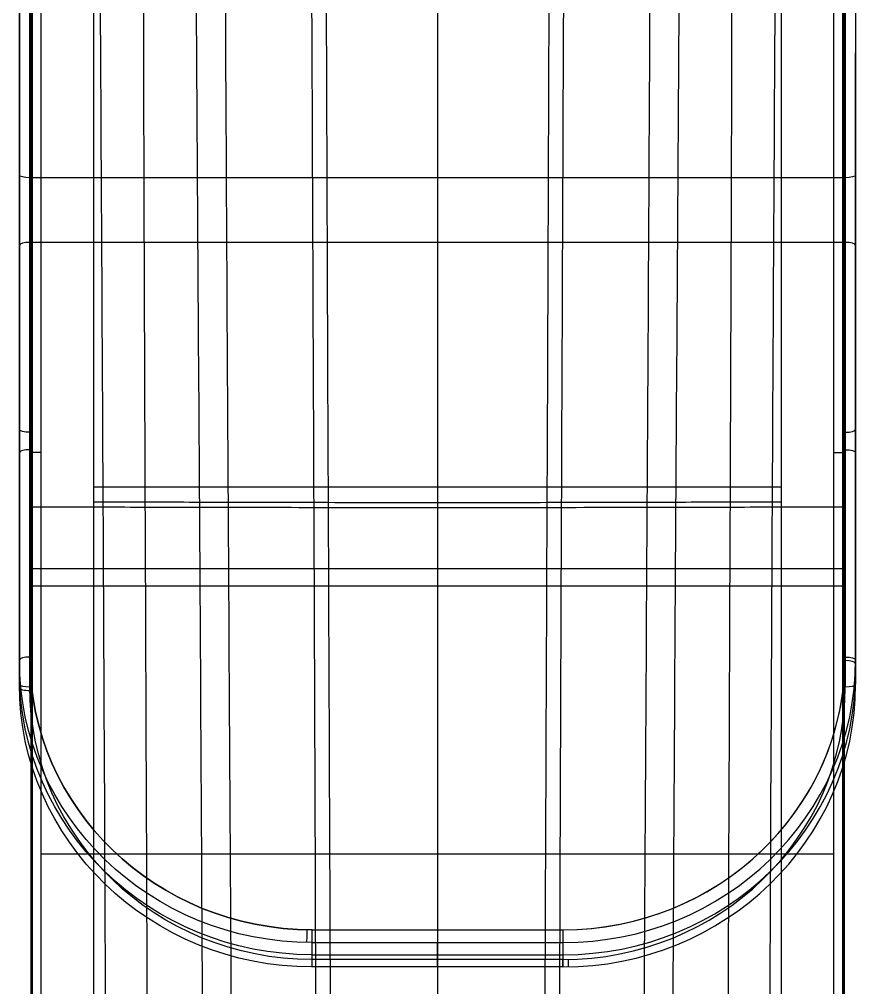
# Model space of a CAD drawing. Header units: centimetres. Extents: x -2.5 to 2.5, y -13.5 to 2.5.
# Drawn here: x -2 to 2, y -8.899 to -4.269 of the extents above; entities that cross this region are included whole.
import ezdxf

# ---------------------------------------------------------------- set-up
doc = ezdxf.new("R2010")
doc.units = ezdxf.units.CM
doc.layers.add('Default', color=7, linetype='Continuous', true_color=0x000000)

msp = doc.modelspace()

# ---------------------------------------------------------------- linework, layer by layer
at = {"layer": 'Default'}
for p, q in [((-1.945, -0.6312, 0.2094), (-1.945, -12.05, 0.2094)), ((1.945, -0.6312, 0.2094), (1.945, -12.05, 0.2094)), ((0, -3.65, 0.15), (0, -10.05, 0.15)), ((0, -3.65, 0.45), (0, -13.4, 0.45)), ((-2, -4.4282, 3.4973), (-2, -6.2815, 3.4973)), ((2, -6.2815, 3.4973), (2, -4.4282, 3.4973)), ((-1.95, -7.4603, 3.7614), (-1.95, -5.026, 3.1091)), ((0, -5.026, 3.1091), (0, -8.7643, 4.1108)), ((1.95, -5.026, 3.1091), (1.95, -7.4603, 3.7614)), ((-1.95, -5.3351, 3.7614), (-1.95, -7.3179, 4.2927)), ((0, -5.3351, 3.7614), (0, -8.6219, 4.6421)), ((1.95, -7.3179, 4.2927), (1.95, -5.3351, 3.7614)), ((-1.945, -6.3406, 0.4), (-1.945, -6.3406, 0.0258)), ((-1.645, -6.3413, 0.15), (-1.645, -6.3413, 0.0936)), ((1.645, -6.3412, 0.0936), (1.645, -6.3412, 0.15)), ((1.945, -6.3406, 0.0258), (1.945, -6.3406, 0.4)), ((1.645, -6.5049, 0.15), (-1.645, -6.5049, 0.15)), ((-1.95, -6.8951, 3.61), (1.95, -6.8951, 3.61)), ((1.95, -6.9785, 4.2017), (-1.95, -6.9785, 4.2017)), ((2, -7.4474, 3.8097), (2, -7.3309, 4.2444)), ((1.895, -8.2598, 0.45), (-1.895, -8.2598, 0.45)), ((-0.6, -8.6832, 4.6067), (0.6, -8.6832, 4.6067)), ((0, -8.7997, 4.1721), (0, -8.6832, 4.6067)), ((-0.6, -8.7414, 4.3894), (0.6, -8.7414, 4.3894)), ((0.6, -8.7643, 4.1108), (-0.6, -8.7643, 4.1108))]:
    msp.add_line(p, q, dxfattribs=at)
at = {"layer": 'Default', "extrusion": (1, 0, 0)}
for centre, radius, start, end in [((-1.4528, 18.2502, -2), 15.05, 255, 270), ((-1.4528, 18.2502, -1.95), 15, 255, 270), ((-1.9202, 14.7002, -2), 11.95, 255, 270), ((-1.9202, 14.7002, -1.95), 12, 255, 270), ((-8.6349, 4.5938), 0.05, 75, 165), ((-8.6349, 4.5938, 0.6), 0.05, 75, 165), ((-8.7514, 4.1591, -0.6), 0.05, 165, 255), ((-8.7514, 4.1591, 0.6), 0.05, 165, 255)]:
    msp.add_arc(centre, radius, start, end, dxfattribs=at)
at = {"layer": 'Default', "extrusion": (-1, 0, 0)}
for centre, radius, start, end in [((1.4528, 18.2502), 15, 270, 285), ((1.4528, 18.2502, -1.95), 15, 270, 285), ((1.4528, 18.2502, -2), 15.05, 270, 285), ((1.9202, 14.7002, 2), 11.95, 270.00217, 285), ((1.9202, 14.7002), 12, 270, 285), ((1.9202, 14.7002, -1.95), 12, 270, 285), ((1.9202, 14.7002, -2), 11.95, 270, 285), ((1.9202, 14.7002, -2), 11.95, 270, 285), ((8.6349, 4.5938, 0.6), 0.05, 15, 105), ((8.7514, 4.1591), 0.05, 285, 15)]:
    msp.add_arc(centre, radius, start, end, dxfattribs=at)
at = {"layer": 'Default', "extrusion": (1.41091e-11, 0.965926, -0.258819)}
msp.add_arc((1.95, 1.7524, -5.6594), 0.05, 270, 360, dxfattribs=at)
at = {"layer": 'Default', "extrusion": (5.22237e-12, 0.965926, -0.258819)}
msp.add_arc((-1.95, 1.7524, -5.6594), 0.05, 180, 270, dxfattribs=at)
at = {"layer": 'Default', "extrusion": (-5.85846e-14, -0.965926, 0.258819)}
msp.add_arc((-1.95, 2.2024, 6.1268), 0.05, 90, 180, dxfattribs=at)
at = {"layer": 'Default', "extrusion": (5.85846e-14, -0.965926, 0.258819)}
msp.add_arc((1.95, 2.2024, 6.1268), 0.05, 360, 90, dxfattribs=at)
at = {"layer": 'Default', "extrusion": (0, 0.965926, -0.258819)}
for centre, start, end in [((1.95, 1.7524, -6.9195), 270, 0), ((-1.95, 2.2024, -7.1532), 90, 180)]:
    msp.add_arc(centre, 0.05, start, end, dxfattribs=at)
at = {"layer": 'Default', "extrusion": (0, -0.965926, 0.258819)}
for centre, start, end in [((1.95, 1.7524, 6.9195), 270, 0), ((-1.95, 2.2024, 7.1532), 90, 180)]:
    msp.add_arc(centre, 0.05, start, end, dxfattribs=at)
at = {"layer": 'Default', "extrusion": (0, -1, 0)}
msp.add_arc((-1.895, 0.4, 6.3406), 0.05, 90, 180, dxfattribs=at)
at = {"layer": 'Default', "extrusion": (0, 1, 0)}
msp.add_arc((-1.895, 0.4, -6.3406), 0.05, 90, 180, dxfattribs=at)
at = {"layer": 'Default', "extrusion": (-8.97159e-14, -0.965926, 0.258819)}
msp.add_arc((-1.95, 2.2024, 8.1796), 0.05, 90, 180, dxfattribs=at)
at = {"layer": 'Default', "extrusion": (-3.93161e-13, -0.258819, -0.965926)}
msp.add_arc((-0.6, 8.1796, -2.2024), 1.4, 90, 180, dxfattribs=at)
at = {"layer": 'Default', "extrusion": (-5.01978e-13, 0.258819, 0.965926)}
msp.add_arc((0.6, 8.1796, 2.2524), 1.35, 360, 90, dxfattribs=at)
at = {"layer": 'Default', "extrusion": (0, -0.258819, -0.965926)}
for centre, radius in [((-0.6, 8.1796, -2.2524), 1.35), ((-0.6, 8.1796, -1.9774), 1.4), ((-0.6, 8.1796, -1.7024), 1.35)]:
    msp.add_arc(centre, radius, 90, 180, dxfattribs=at)
at = {"layer": 'Default', "extrusion": (5.00961e-13, 0.258819, 0.965926)}
msp.add_arc((-0.6, 8.1796, 2.2524), 1.35, 90, 180, dxfattribs=at)
at = {"layer": 'Default', "extrusion": (-3.92898e-13, 0.258819, 0.965926)}
msp.add_arc((-0.6, 8.1796, 2.2024), 1.4, 90, 180, dxfattribs=at)
at = {"layer": 'Default', "extrusion": (0, 0.258819, 0.965926)}
for centre, radius, end in [((-0.6, 8.1796, 2.2524), 1.35, 178.2964), ((-0.6, 8.1796, 1.9774), 1.4, 180), ((-0.6, 8.1796, 1.7024), 1.35, 180)]:
    msp.add_arc(centre, radius, 90, end, dxfattribs=at)
at = {"layer": 'Default', "extrusion": (-0.013059, -0.965843, 0.258797)}
msp.add_arc((2.049, 2.2096, 8.1711), 0.05, 0.2005, 90.2005, dxfattribs=at)
at = {"layer": 'Default', "extrusion": (-8.97159e-14, 0.965926, -0.258819)}
msp.add_arc((-1.95, 2.2024, -8.1796), 0.05, 90, 180, dxfattribs=at)
at = {"layer": 'Default', "extrusion": (5.26723e-12, -0.965926, 0.258819)}
msp.add_arc((-1.95, 1.7524, 8.1796), 0.05, 180, 270, dxfattribs=at)
at = {"layer": 'Default', "extrusion": (-3.93389e-13, -0.258819, -0.965926)}
msp.add_arc((-0.6, 8.1796, -1.7524), 1.4, 90, 180, dxfattribs=at)
at = {"layer": 'Default', "extrusion": (-3.93196e-13, 0.258819, 0.965926)}
msp.add_arc((-0.6, 8.1796, 1.7524), 1.4, 90, 180, dxfattribs=at)
at = {"layer": 'Default', "extrusion": (-5.26723e-12, -0.965926, 0.258819)}
msp.add_arc((1.95, 1.7524, 8.1796), 0.05, 270, 0, dxfattribs=at)
at = {"layer": 'Default', "extrusion": (0.013059, -0.965843, 0.258797)}
msp.add_arc((-2.0506, 1.7596, 8.1711), 0.05, 179.7995, 269.7995, dxfattribs=at)
at = {"layer": 'Default', "extrusion": (5.01469e-13, -0.258819, -0.965926)}
msp.add_arc((-0.6, 8.1796, -1.7024), 1.35, 90, 180, dxfattribs=at)
at = {"layer": 'Default', "extrusion": (5.01978e-13, 0.258819, 0.965926)}
msp.add_arc((-0.6, 8.1796, 1.7024), 1.35, 90, 180, dxfattribs=at)
at = {"layer": 'Default', "extrusion": (0.999828, -0.017918, 0.004801)}
msp.add_arc((-8.6445, 4.5959, -0.4482), 0.05, 75.0025, 165.0025, dxfattribs=at)
at = {"layer": 'Default', "extrusion": (-0.999828, -0.017918, 0.004801)}
msp.add_arc((8.7609, 4.1612, -0.4482), 0.05, 284.9975, 14.9975, dxfattribs=at)
at = {"layer": 'Default'}
for points, degree in [([(-1.945, -0.6312, 0.4), (-1.945, -6.3406, 0.4), (-1.945, -12.05, 0.4)], 2), ([(1.945, -12.05, 0.4), (1.945, -6.3406, 0.4), (1.945, -0.6312, 0.4)], 2), ([(-1.945, -1.1506, 0.0198), (-1.945, -2.4256, 0.0219), (-1.945, -4.9333, 0.025), (-1.945, -8.5994, 0.0273), (-1.945, -10.9173, 0.0277), (-1.945, -12.05, 0.0271)], 3), ([(-1.9411, -1.1507, 0.0005), (-1.9404, -2.2687, 0.0007), (-1.9391, -4.5667, 0.0011), (-1.938, -8.1933, 0.0016), (-1.9377, -10.743, 0.0017), (-1.938, -12.0499, 0.0016)], 3), ([(1.938, -12.0499, 0.0016), (1.9377, -10.7841, 0.0017), (1.938, -8.2883, 0.0016), (1.9391, -4.579, 0.0011), (1.9404, -2.2735, 0.0007), (1.9411, -1.1507, 0.0005)], 3), ([(1.945, -12.05, 0.0271), (1.945, -10.9196, 0.0277), (1.945, -8.6053, 0.0273), (1.945, -4.9837, 0.025), (1.945, -2.4474, 0.0219), (1.945, -1.1506, 0.0198)], 3), ([(-1.645, -1.2789, 0.0726), (-1.645, -1.6452, 0.0749), (-1.645, -2.3656, 0.079), (-1.645, -3.4062, 0.0839), (-1.645, -4.4166, 0.0879), (-1.645, -5.4033, 0.0912), (-1.645, -6.3731, 0.0937), (-1.645, -7.3341, 0.0959), (-1.645, -8.2879, 0.0976), (-1.645, -9.232, 0.0988), (-1.645, -10.1703, 0.0994), (-1.645, -11.1076, 0.0992), (-1.645, -11.7364, 0.0984), (-1.645, -12.0514, 0.0978)], 3), ([(1.645, -12.0512, 0.0978), (1.645, -11.7362, 0.0984), (1.645, -11.1074, 0.0992), (1.645, -10.1701, 0.0994), (1.645, -9.2318, 0.0988), (1.645, -8.2877, 0.0976), (1.645, -7.334, 0.0959), (1.645, -6.373, 0.0937), (1.645, -5.4032, 0.0912), (1.645, -4.4166, 0.0879), (1.645, -3.4062, 0.0839), (1.645, -2.3656, 0.079), (1.645, -1.6452, 0.0749), (1.645, -1.2789, 0.0726)], 3), ([(-1.645, -2.9282, 0.15), (-1.645, -6.505, 0.15), (-1.645, -10.0818, 0.15)], 2), ([(1.645, -10.0818, 0.15), (1.645, -6.5049, 0.15), (1.645, -2.928, 0.15)], 2), ([(-1.895, -12.05, 0.45), (-1.895, -7.5848, 0.45), (-1.895, -3.1195, 0.45)], 2), ([(1.895, -12.05, 0.45), (1.895, -7.5848, 0.45), (1.895, -3.1195, 0.45)], 2), ([(-2, -5.0131, 3.1574), (-2, -6.2302, 3.4836), (-2, -7.4474, 3.8097)], 2), ([(1.95, -5.026, 3.1091), (0, -5.026, 3.1091), (-1.95, -5.026, 3.1091)], 2), ([(-1.95, -7.4603, 3.7614), (-1.95, -6.2431, 3.4353), (-1.95, -5.026, 3.1091)], 2), ([(1.95, -7.4603, 3.7614), (1.95, -6.2431, 3.4353), (1.95, -5.026, 3.1091)], 2), ([(2, -7.4474, 3.8097), (2, -6.2302, 3.4836), (2, -5.0131, 3.1574)], 2), ([(-2, -7.3309, 4.2444), (-2, -6.3395, 3.9787), (-2, -5.348, 3.7131)], 2), ([(-1.95, -5.3351, 3.7614), (-1.95, -6.3265, 4.027), (-1.95, -7.3179, 4.2927)], 2), ([(1.95, -5.3351, 3.7614), (0, -5.3351, 3.7614), (-1.95, -5.3351, 3.7614)], 2), ([(1.95, -5.3351, 3.7614), (1.95, -6.3265, 4.027), (1.95, -7.3179, 4.2927)], 2), ([(2, -5.348, 3.7131), (2, -6.3395, 3.9787), (2, -7.3309, 4.2444)], 2), ([(-2, -7.4474, 3.8097), (-2, -7.3891, 4.027), (-2, -7.3309, 4.2444)], 2), ([(2, -7.3309, 4.2444), (2, -7.3891, 4.027), (2, -7.4474, 3.8097)], 2), ([(-0.6, -8.6219, 4.6421), (0, -8.6219, 4.6421), (0.6, -8.6219, 4.6421)], 2), ([(-0.6, -8.7997, 4.1721), (-0.6, -8.7414, 4.3894), (-0.6, -8.6832, 4.6067)], 2), ([(-0.6, -8.6832, 4.6067), (0, -8.6832, 4.6067), (0.6, -8.6832, 4.6067)], 2), ([(0.6, -8.6832, 4.6067), (0.6, -8.7414, 4.3894), (0.6, -8.7997, 4.1721)], 2), ([(0.6, -8.7643, 4.1108), (0, -8.7643, 4.1108), (-0.6, -8.7643, 4.1108)], 2), ([(0.6, -8.7997, 4.1721), (0, -8.7997, 4.1721), (-0.6, -8.7997, 4.1721)], 2)]:
    msp.add_open_spline(points, degree=degree, dxfattribs=at)
for points, knots in [([(-1.9446, -1.1507, 0.0135), (-1.9445, -1.834, 0.0136), (-1.9442, -3.152, 0.0136), (-1.9438, -5.0584, 0.0138), (-1.9435, -6.8586, 0.0139), (-1.9433, -8.6013, 0.014), (-1.9431, -10.328, 0.0141), (-1.9432, -11.4776, 0.014), (-1.9433, -12.0499, 0.014), (-1.9433, -12.05, 0.014)], [1.089947, 1.089947, 1.089947, 1.089947, 21.589071, 40.63106, 58.281594, 75.595641, 92.912814, 110.082748, 110.083565, 110.083565, 110.083565, 110.083565]), ([(1.9433, -12.0498, 0.014), (1.9432, -11.6208, 0.014), (1.9432, -10.7615, 0.0141), (1.9432, -9.4354, 0.014), (1.9433, -8.0325, 0.014), (1.9435, -6.5159, 0.0139), (1.9438, -4.8714, 0.0138), (1.9442, -3.0702, 0.0136), (1.9445, -1.8131, 0.0136), (1.9446, -1.1507, 0.0135)], [2.181643, 2.181643, 2.181643, 2.181643, 15.05252, 27.959278, 41.965402, 57.139338, 73.4586, 91.301475, 111.173678, 111.173678, 111.173678, 111.173678]), ([(-1.624, -2.2555, -0.4778), (-1.6211, -2.796, -0.4666), (-1.6132, -4.2451, -0.4457), (-1.6001, -6.6018, -0.4357), (-1.5866, -9.3261, -0.4374), (-1.5826, -11.1423, -0.4445), (-1.5841, -12.0503, -0.4514)], [12.135712, 12.135712, 12.135712, 12.135712, 28.35484, 55.625004, 82.895167, 110.163164, 110.163164, 110.163164, 110.163164]), ([(-1.41, -2.2269, -0.2679), (-1.4098, -2.7647, -0.2537), (-1.4079, -4.2158, -0.2268), (-1.3994, -6.5779, -0.2125), (-1.39, -8.7723, -0.2124), (-1.3859, -10.0548, -0.2164), (-1.3849, -10.4251, -0.218)], [10.621536, 10.621536, 10.621536, 10.621536, 26.780341, 54.23508, 81.689818, 92.829185, 92.829185, 92.829185, 92.829185]), ([(1.41, -2.2269, -0.2679), (1.4098, -2.7647, -0.2537), (1.4079, -4.2158, -0.2268), (1.3994, -6.5779, -0.2125), (1.39, -8.7723, -0.2124), (1.3859, -10.0548, -0.2164), (1.3849, -10.4251, -0.218)], [10.621599, 10.621599, 10.621599, 10.621599, 26.780341, 54.23508, 81.689818, 92.829194, 92.829194, 92.829194, 92.829194]), ([(1.624, -2.2555, -0.4778), (1.6211, -2.796, -0.4666), (1.6132, -4.2451, -0.4457), (1.6001, -6.6018, -0.4357), (1.5866, -9.3261, -0.4374), (1.5826, -11.1423, -0.4445), (1.5841, -12.0503, -0.4514)], [12.135812, 12.135812, 12.135812, 12.135812, 28.35484, 55.625004, 82.895167, 110.163086, 110.163086, 110.163086, 110.163086]), ([(-1.0191, -2.9955, -0.5632), (-1.0183, -3.2765, -0.5548), (-1.0143, -4.4724, -0.5254), (-1.0022, -6.5791, -0.5083), (-0.989, -8.6813, -0.5111), (-0.9834, -9.8717, -0.5175), (-0.9823, -10.1496, -0.5193)], [18.351513, 18.351513, 18.351513, 18.351513, 26.780341, 54.23508, 81.689818, 90.049952, 90.049952, 90.049952, 90.049952]), ([(1.0191, -2.9955, -0.5632), (1.0183, -3.2765, -0.5548), (1.0143, -4.4724, -0.5254), (1.0022, -6.5791, -0.5083), (0.989, -8.6813, -0.5111), (0.9834, -9.8717, -0.5175), (0.9823, -10.1496, -0.5193)], [18.351402, 18.351402, 18.351402, 18.351402, 26.780341, 54.23508, 81.689818, 90.049952, 90.049952, 90.049952, 90.049952]), ([(-1.1626, -3.0133, -0.8264), (-1.1607, -3.3015, -0.8184), (-1.1528, -4.4986, -0.7913), (-1.1387, -6.603, -0.7755), (-1.1238, -9.1127, -0.7785), (-1.1189, -10.7145, -0.7885), (-1.1188, -11.4083, -0.7959)], [19.708635, 19.708635, 19.708635, 19.708635, 28.35484, 55.625004, 82.895167, 103.73161, 103.73161, 103.73161, 103.73161]), ([(1.1626, -3.0134, -0.8264), (1.1607, -3.3016, -0.8184), (1.1528, -4.4986, -0.7913), (1.1387, -6.603, -0.7755), (1.1238, -9.1127, -0.7785), (1.1189, -10.7145, -0.7885), (1.1188, -11.4083, -0.7959)], [19.708857, 19.708857, 19.708857, 19.708857, 28.35484, 55.625004, 82.895167, 103.731609, 103.731609, 103.731609, 103.731609]), ([(-0.6053, -3.4555, -1.04), (-0.6047, -3.5965, -1.0358), (-0.6002, -4.6465, -1.0073), (-0.5918, -6.6039, -0.9883), (-0.5829, -8.9129, -0.9919), (-0.5798, -10.3142, -1.0022), (-0.5793, -10.8076, -1.0074)], [24.123497, 24.123497, 24.123497, 24.123497, 28.35484, 55.625004, 82.895167, 97.712808, 97.712808, 97.712808, 97.712808]), ([(-0.5343, -3.444, -0.7487), (-0.534, -3.5752, -0.7447), (-0.5313, -4.6223, -0.7157), (-0.5234, -6.5804, -0.6962), (-0.5141, -8.6821, -0.6996), (-0.5103, -9.872, -0.7075), (-0.5095, -10.1493, -0.7098)], [22.850871, 22.850871, 22.850871, 22.850871, 26.780341, 54.23508, 81.689818, 90.0309, 90.0309, 90.0309, 90.0309]), ([(0.5343, -3.444, -0.7487), (0.534, -3.5752, -0.7447), (0.5313, -4.6223, -0.7157), (0.5234, -6.5804, -0.6962), (0.5141, -8.6821, -0.6996), (0.5103, -9.872, -0.7075), (0.5095, -10.1493, -0.7098)], [22.850818, 22.850818, 22.850818, 22.850818, 26.780341, 54.23508, 81.689818, 90.030901, 90.030901, 90.030901, 90.030901]), ([(0.6053, -3.4555, -1.04), (0.6047, -3.5965, -1.0358), (0.6002, -4.6466, -1.0073), (0.5918, -6.6039, -0.9883), (0.5829, -8.9129, -0.9919), (0.5798, -10.3142, -1.0022), (0.5793, -10.8076, -1.0074)], [24.123741, 24.123741, 24.123741, 24.123741, 28.35484, 55.625004, 82.895167, 97.712807, 97.712807, 97.712807, 97.712807]), ([(0, -3.5905, -0.8122), (0, -3.6727, -0.8097), (0, -4.6713, -0.781), (0, -6.581, -0.7607), (0, -8.6825, -0.7642), (0, -9.8721, -0.7724), (0, -10.1491, -0.7748)], [24.318399, 24.318399, 24.318399, 24.318399, 26.780341, 54.23508, 81.689818, 90.023063, 90.023063, 90.023063, 90.023063]), ([(0, -3.5997, -1.1121), (0, -3.6928, -1.1092), (0, -4.6948, -1.0807), (0, -6.6043, -1.0606), (0, -8.8587, -1.0645), (0, -10.2054, -1.0749), (0, -10.6443, -1.0796)], [25.562971, 25.562971, 25.562971, 25.562971, 28.35484, 55.625004, 82.895167, 96.076169, 96.076169, 96.076169, 96.076169]), ([(1.9385, -6.6006, 0.0013), (1.8481, -6.601, -0.1587), (1.6185, -6.6017, -0.457), (1.1536, -6.6029, -0.801), (0.5996, -6.6038, -1.0172), (0, -6.6042, -1.0907), (-0.5996, -6.6038, -1.0172), (-1.1536, -6.6029, -0.801), (-1.6185, -6.6017, -0.457), (-1.8481, -6.601, -0.1587), (-1.9385, -6.6006, 0.0013)], [0.576291, 0.576291, 0.576291, 0.576291, 6.671857, 12.848598, 19.025338, 25.202079, 31.37882, 37.555561, 43.732301, 49.827852, 49.827852, 49.827852, 49.827852]), ([(1.645, -6.5779, 0.0942), (1.5764, -6.5777, -0.0169), (1.3933, -6.5776, -0.2477), (1.0159, -6.5785, -0.5309), (0.5309, -6.5798, -0.7225), (0, -6.5804, -0.7882), (-0.5309, -6.5798, -0.7225), (-1.0159, -6.5785, -0.5309), (-1.3933, -6.5776, -0.2477), (-1.5764, -6.5777, -0.0169), (-1.645, -6.5779, 0.0942)], [0.670141, 0.670141, 0.670141, 0.670141, 5.033564, 10.35132, 15.669076, 20.986832, 26.304588, 31.622343, 36.940099, 41.303525, 41.303525, 41.303525, 41.303525])]:
    msp.add_open_spline(points, degree=3, knots=knots, dxfattribs=at)
for points, weights in [([(1.945, -4.9221, 0.0246), (1.945, -4.9221, 0.0164), (1.943, -4.9222, 0.0084), (1.9391, -4.9222, 0.0011)], [1.01205060651, 0.99404684029, 0.996216473507, 1.01855950616]), ([(-1.945, -5.1047, 0.0248), (-1.945, -5.1047, 0.0165), (-1.943, -5.1048, 0.0084), (-1.9391, -5.1048, 0.0011)], [1.01238829215, 0.994020740037, 0.996077732719, 1.0185592702]), ([(1.945, -6.5541, 0.0259), (1.945, -6.5541, 0.0173), (1.9428, -6.5541, 0.0089), (1.9385, -6.5541, 0.0013)], [1.01495664744, 0.993878235232, 0.995079187248, 1.01855950349]), ([(-1.945, -6.8698, 0.0261), (-1.945, -6.8698, 0.0174), (-1.9428, -6.8698, 0.009), (-1.9384, -6.8698, 0.0014)], [1.0154405581, 0.993861278312, 0.994900933985, 1.01855952512]), ([(1.945, -8.0714, 0.0268), (1.945, -8.0715, 0.0179), (1.9427, -8.0715, 0.0092), (1.9381, -8.0715, 0.0015)], [1.01703454651, 0.993824393594, 0.994332711759, 1.01855950101]), ([(-1.945, -8.6012, 0.0271), (-1.945, -8.6012, 0.018), (-1.9426, -8.6012, 0.0093), (-1.938, -8.6012, 0.0016)], [1.01772812612, 0.993816585326, 0.994093801678, 1.01855977517])]:
    msp.add_rational_spline(points, weights, degree=3, dxfattribs=at)

doc.saveas('drawing.dxf')
